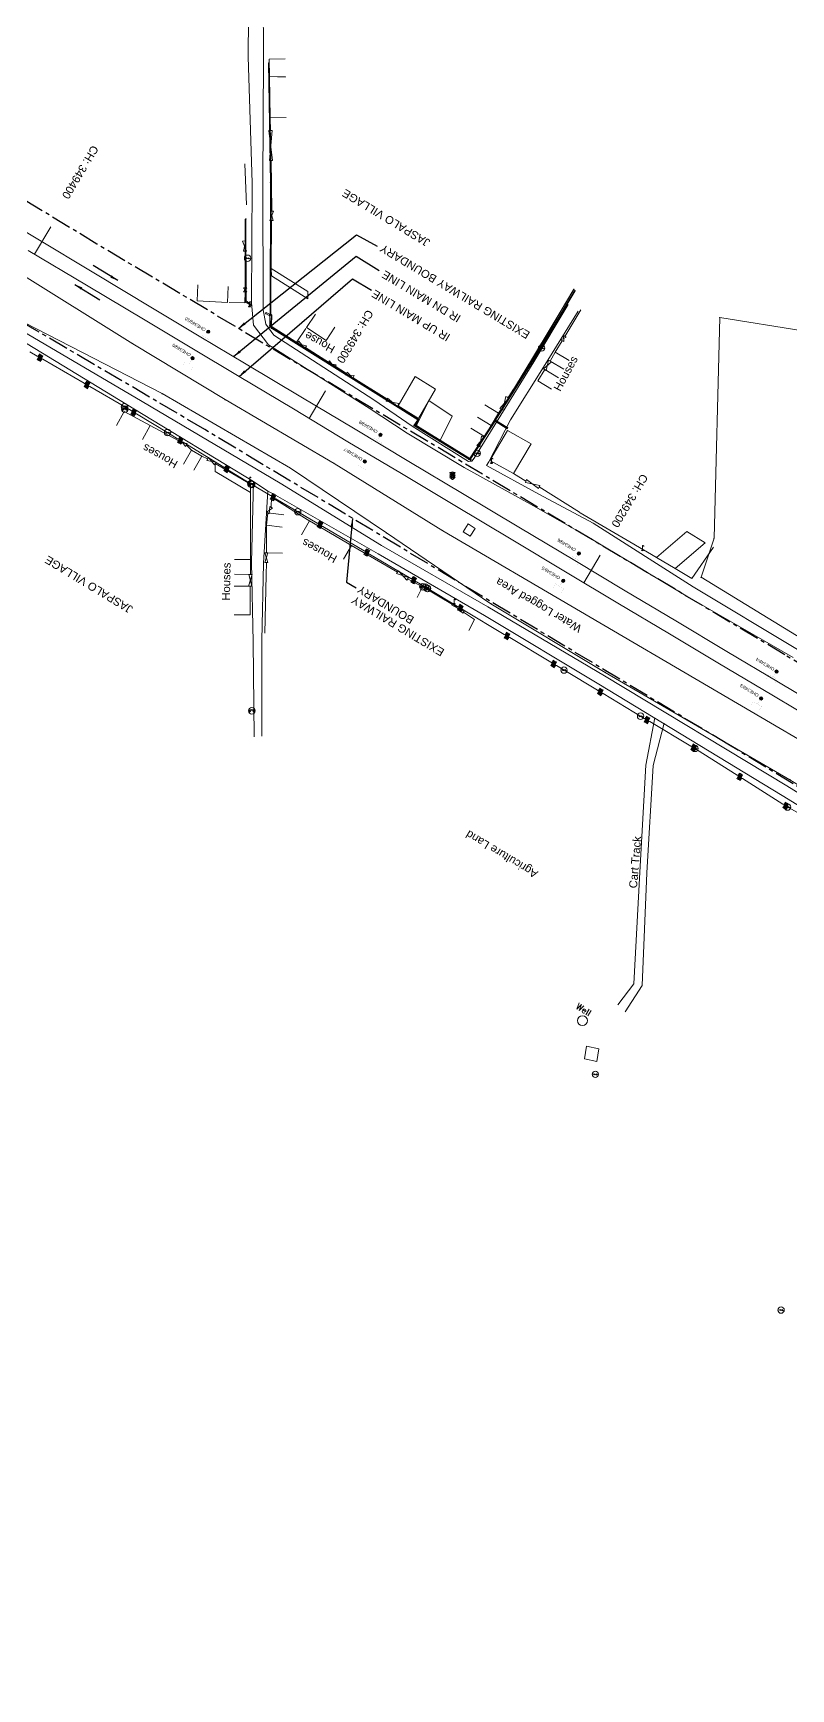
# Model space of a CAD drawing. Header units: metres. Extents: x 593168 to 611286, y 3401475 to 3412398.
# Drawn here: x 603197 to 603434, y 3405900 to 3406417 of the extents above; entities that cross this region are included whole.
import ezdxf
from ezdxf.enums import TextEntityAlignment as Align

# ---------------------------------------------------------------- set-up
doc = ezdxf.new("R2010")
doc.units = ezdxf.units.M
doc.header["$MEASUREMENT"] = 0
doc.linetypes.add('CENTER', pattern=[2, 1.25, -0.25, 0.25, -0.25])
for name, color, linetype, lineweight in [('Cart Track', 34, 'Continuous', 0), ('Commercial Building Pucca', 251, 'Continuous', 0), ('Compound Wall', 251, 'Continuous', 0), ('Drain Bottom', 5, 'Continuous', 0), ('Drain Top', 5, 'Continuous', 0), ('Electric Pole', 251, 'Continuous', 0), ('Existing IR Chainage', 7, 'Continuous', 0), ('Existing IR Track', 7, 'Continuous', 0), ('Gate', 251, 'Continuous', 0), ('Lamp_Post', 251, 'Continuous', 0), ('OHE MAST', 8, 'Continuous', 0), ('OHE MAST TEXT', 8, 'Continuous', 0), ('Pow_Line', 134, 'Continuous', 0), ('Residential Building Pucca', 251, 'Continuous', 0), ('Residential Building Semipucca', 251, 'Continuous', 0), ('Side Details', 251, 'Continuous', 0), ('Sign Board', 251, 'Continuous', 0), ('Subroad Edge', 34, 'Continuous', 0), ('Telephone_Pole', 251, 'Continuous', 0), ('Text1', 251, 'Continuous', 0), ('Trolley Stand', 251, 'Continuous', 0), ('Village Name', 7, 'Continuous', 0), ('Water Logged Area', 5, 'Continuous', 0), ('Well', 5, 'Continuous', 0)]:
    doc.layers.add(name, color=color, linetype=linetype, lineweight=lineweight)
doc.layers.add('Existing Railway Boundary', color=7, linetype='CENTER')
doc.styles.get("Standard").update_dxf_attribs({"font": 'arial.ttf'})
doc.styles.add('Style-Arial', font='arial.ttf')
doc.styles.add('Text', font='simplex.shx', dxfattribs={"height": 2})
doc.styles.add('Vill txt', font='arial.ttf', dxfattribs={"height": 3})
doc.dimstyles.new('ISO-25', dxfattribs={"dimtxt": 2.5, "dimasz": 2.5, "dimexe": 1.25, "dimexo": 0.625, "dimtad": 1, "dimtxsty": 'Standard', "dimcen": 2.5, "dimadec": 0, "dimazin": 0, "dimtfac": 1, "dimtmove": 0, "dimatfit": 3, "dimfxl": 1, "dimarcsym": 0})

# ---------------------------------------------------------------- blocks, each defined once
blk = doc.blocks.new('GT')
at = {"layer": 'Gate'}
for p, q in [((-0.5, -0.5), (-0.5, 0.5)), ((-0.5, 0.5), (0.5, -0.5)), ((0.5, 0.5), (0.5, -0.5))]:
    blk.add_line(p, q, dxfattribs=at)
blk.add_lwpolyline([(0.5, 0.5), (-0.5, -0.5)], dxfattribs=at)
blk = doc.blocks.new('EP')
blk.add_hatch(color=8).paths.add_polyline_path([(-0.21, -0.05), (-0.21, 0.16), (-0.93, -0.01), (-0.31, 0.07), (-0.31, -0.19), (0.31, 0), (0.31, -0.24), (0.94, -0.01), (0.41, -0.1), (0.43, 0.15)])
at = {"color": 8}
for p, q in [((-0.93, -0.01), (-0.21, 0.16)), ((-0.31, 0.07), (-0.93, -0.01)), ((-0.31, -0.19), (-0.31, 0.07)), ((0.31, 0), (-0.31, -0.19)), ((-0.21, 0.16), (-0.21, -0.05)), ((-0.21, -0.05), (0.43, 0.15)), ((0.31, -0.24), (0.31, 0)), ((0.43, 0.15), (0.41, -0.1)), ((0.94, -0.01), (0.31, -0.24)), ((0.41, -0.1), (0.94, -0.01))]:
    blk.add_line(p, q, dxfattribs=at)
blk.add_circle((0, 0), 1, dxfattribs=at)
blk = doc.blocks.new('LP')
for points in [[(0, 0), (0, 1.5)], [(0.25, 1.35), (0.44, 1.35)]]:
    blk.add_lwpolyline(points)
for centre, radius, start, end in [((0.07, 0.99), 0.519, 57.6425, 97.3165), ((0.34, 1.33), 0.094, 11.7012, 168.0476)]:
    blk.add_arc(centre, radius, start, end)
at = {"extrusion": (0, 0, -1)}
blk.add_ellipse((0, 0.01), major_axis=(0.308, 0), ratio=0.400495, dxfattribs=at)
blk.add_ellipse((0.35, 1.36), major_axis=(0.0017, 0.0438), ratio=0.461056, start_param=1.74022, end_param=4.575836)
blk = doc.blocks.new('SIG')
for color, points in [(1, [(-0.22, 0.42, 0.180295), (-0.01, 0.33, -0.00255), (0.01, 0.33, -0.00255), (0.02, 0.33, 0.180295), (0.23, 0.42, -0.002654), (0.25, 0.44, 0.184495), (0.33, 0.65, 1.000001), (-0.32, 0.65, 0.184495), (-0.24, 0.44, -0.002654)]), (2, [(0.23, -0.23, -0.002654), (0.25, -0.21, 0.184495), (0.33, 0.01, 1.000001), (-0.32, 0.01, 0.184495), (-0.24, -0.21, -0.002654), (-0.22, -0.23, 0.180295), (-0.01, -0.32, -0.00255), (0.01, -0.32, -0.00255), (0.02, -0.32, 0.180295)]), (3, [(0.23, -0.88, -0.002654), (0.25, -0.86, 0.184495), (0.33, -0.64, 1.000001), (-0.32, -0.64, 0.184495), (-0.24, -0.86, -0.002654), (-0.22, -0.88, 0.395599)])]:
    blk.add_hatch(color=color).paths.add_polyline_path(points)
for p, q in [((-0.31, 0.98), (-0.32, -0.9)), ((0.33, -0.9), (0.32, 0.98))]:
    blk.add_line(p, q)
for points in [[(-0.31, 0.98), (-0.81, 0.98, 0.198758), (-0.42, 0.41, 0.003814), (-0.31, 0.39, 0.003814)], [(-0.31, 0.33), (-0.81, 0.33, 0.198758), (-0.42, -0.23, 0.003727), (-0.32, -0.26, 0.003727)], [(0.32, 0.98), (0.82, 0.98, -0.198758), (0.44, 0.41, -0.003814), (0.32, 0.39, -0.003814)], [(0.32, 0.33), (0.82, 0.33, -0.198758), (0.44, -0.23, -0.003727), (0.33, -0.26, -0.003727)], [(-0.32, -0.32), (-0.81, -0.32, 0.198758), (-0.42, -0.88, 0.003639), (-0.32, -0.9)], [(0.33, -0.32), (0.82, -0.32, -0.198758), (0.44, -0.88, -0.003639), (0.33, -0.9)]]:
    blk.add_lwpolyline(points, format="xyb")
for centre, radius, start, end in [((0.01, 0.91), 0.324, 12.4049, 167.5951), ((0.01, 0.81), 0.357, 27.7578, 152.2422), ((0.01, -0.9), 0.324, 181.4572, 358.5428)]:
    blk.add_arc(centre, radius, start, end)
blk = doc.blocks.new('TP')
at = {"layer": 'Telephone_Pole'}
blk.add_hatch(color=8, dxfattribs=at).paths.add_polyline_path([(0.49, 0.08, -0.516403), (0.5, 0.04, 0.157799), (0.42, -0.19, 0.257253), (0.43, -0.21), (0.7, -0.4, 0.297943), (0.73, -0.4, 0.213635), (0.94, -0.09, 0.292624), (0.86, 0.1, 0.314672), (-0.86, 0.1, 0.297888), (-0.94, -0.1, 0.205841), (-0.73, -0.4, 0.297943), (-0.7, -0.4), (-0.43, -0.21, 0.257253), (-0.42, -0.19, 0.155164), (-0.5, 0.04, -0.510878), (-0.49, 0.08, -0.167449)])
at = {"layer": 'Telephone_Pole', "color": 8}
for p, q in [((-0.7, -0.4), (-0.43, -0.21)), ((-0.44, -0.22), (-0.44, -0.22)), ((0.7, -0.4), (0.43, -0.21)), ((0.44, -0.22), (0.44, -0.22))]:
    blk.add_line(p, q, dxfattribs=at)
blk.add_circle((0, 0), 1.03, dxfattribs=at)
for centre, radius, start, end in [((0.01, -1.13), 1.5, 55.3659, 125.2353), ((-0.48, 0.05), 0.0243, 109.2181, 217.464), ((-0.82, -0.21), 0.402, 2.1844, 37.464), ((0.01, -1.34), 1.5, 71.1943, 109.2181), ((0.82, -0.21), 0.402, 141.9464, 177.8156), ((0.48, 0.06), 0.0243, 321.9464, 71.1943), ((0.75, -0.06), 0.194, 350.1231, 55.3659), ((-0.44, -0.19), 0.0258, 304.4776, 2.1844), ((0.44, -0.19), 0.0258, 177.8156, 235.5224), ((0.72, -0.38), 0.0258, 235.5224, 301.8866), ((0.49, -0.01), 0.462, 301.8866, 350.1231)]:
    blk.add_arc(centre, radius, start, end, dxfattribs=at)
blk = doc.blocks.new('OHE MAST')
h = blk.add_hatch(color=256)
h.dxf.hatch_style = 1
edge = h.paths.add_edge_path()
edge.add_arc((0, 0), 0.514, 0, 360)
at = {"const_width": 0.01}
for points in [[(1.5, 3.5), (1.5, 2), (-1.5, 2), (-1.5, 3.5)], [(0, 2), (0, 0)]]:
    blk.add_lwpolyline(points, dxfattribs=at)
blk.add_circle((0, 0), 0.514)

msp = doc.modelspace()

# ---------------------------------------------------------------- linework, layer by layer
at = {"layer": 'Cart Track'}
for points in [[(603391.5372, 3406202.9695, 259.747), (603388.7237, 3406188.11, 259.9489), (603386.91, 3406154.6992, 259.9479), (603384.9763, 3406119.791, 260.1129), (603380.0384, 3406113.2842, 260.0789)], [(603382.2972, 3406111.0556, 260.1239), (603387.6548, 3406119.3437, 260.0659), (603389.0871, 3406154.507, 259.9289), (603391.054, 3406188.0417, 259.9059), (603394.5295, 3406201.2762, 259.744)]]:
    msp.add_polyline3d(points, dxfattribs=at)
at = {"layer": 'Commercial Building Pucca'}
msp.add_polyline3d([(603370.2358, 3406100.3331, 260.2199), (603374.0387, 3406099.4764, 260.2248), (603373.4187, 3406095.5434, 259.78), (603369.6157, 3406096.4001, 259.78)], close=True, dxfattribs=at)
at = {"layer": 'Compound Wall'}
for points in [[(603271.5055, 3406386.3856, 259.1971), (603271.4326, 3406390.4132, 258.7763)], [(603263.5321, 3406376.01, 261.2166), (603263.9808, 3406363.189, 260.2388)], [(603271.9541, 3406361.2501, 260.0569), (603271.7971, 3406369.4188, 259.3801), (603271.8301, 3406369.4457, 259.3571), (603271.6652, 3406377.0215, 259.1593)], [(603271.7624, 3406343.3075, 261.5405), (603271.8321, 3406358.275, 261.6699)], [(603263.595, 3406337.3117, 261.0806), (603263.6239, 3406337.6038, 261.0706), (603263.6102, 3406345.8086, 260.0179)], [(603258.6072, 3406332.6882, 261.2446), (603263.5231, 3406332.5548, 261.2136), (603263.589, 3406336.0486, 261.1296)], [(603363.4516, 3406322.0626, 259.614), (603368.4374, 3406330.4163, 259.608)], [(603280.0596, 3406320.1514, 261.6304), (603279.7554, 3406320.3518, 261.5385), (603282.5454, 3406324.5901, 261.9084)], [(603360.4867, 3406317.1241, 259.642), (603362.6657, 3406320.719, 259.652)], [(603295.2845, 3406310.4714, 261.0876), (603291.7344, 3406312.7889, 261.2436), (603289.6526, 3406314.0161, 260.9676), (603282.3994, 3406318.5973, 261.6824), (603282.4877, 3406318.7514, 261.5595)], [(603307.8246, 3406302.3473, 261.5435), (603307.8969, 3406302.5909, 261.0156), (603297.3355, 3406309.1893, 261.3245), (603297.4017, 3406309.4591, 261.7304)], [(603345.5169, 3406303.0366, 260.9316), (603345.9478, 3406303.293, 261.3545), (603347.418, 3406305.6376, 261.2755)], [(603342.7765, 3406298.1115, 261.8954), (603343.6014, 3406299.3347, 261.4905), (603343.6357, 3406299.3927, 261.4885)], [(603233.8894, 3406294.2964, 261.1926), (603239.7432, 3406291.1263, 260.8787), (603243.0515, 3406289.3462, 260.9166), (603243.0962, 3406289.3216, 260.9172)], [(603337.86, 3406290.6747, 261.5385), (603338.3552, 3406290.8258, 261.8604)], [(603245.2706, 3406288.1243, 260.9426), (603246.8476, 3406286.5095, 260.8987)], [(603250.0614, 3406284.6712, 260.9057), (603251.8593, 3406283.8008, 260.7487), (603251.8882, 3406283.7835, 260.7472)], [(603336.421, 3406287.7798, 261.5225), (603333.7534, 3406283.9365, 261.6744), (603324.5467, 3406289.5465, 261.4945)], [(603351.3307, 3406276.8912, 260.7637), (603347.3804, 3406279.2073, 261.8414)], [(603355.4616, 3406275.0621, 260.7297), (603368.0352, 3406267.1289, 261.2056), (603368.0804, 3406267.1033, 261.2036), (603368.2451, 3406266.9777, 261.3975), (603390.5593, 3406253.9254, 261.1576), (603392.106, 3406253.0215, 260.6877)], [(603271.8354, 3406271.8235, 259.742), (603271.7399, 3406268.6968, 259.2571)], [(603271.8354, 3406271.8235, 259.742), (603283.7724, 3406264.35, 259.8999)], [(603296.8138, 3406256.789, 261.3585), (603311.1745, 3406248.4028, 259.9229)], [(603397.9408, 3406249.588, 260.8687), (603403.1801, 3406246.4208, 261.2755), (603409.8711, 3406256.2848, 260.5877)], [(603269.7473, 3406229.4124, 260.1669), (603270.159, 3406247.4685, 260.0239), (603270.2232, 3406251.4115, 260.2788)], [(603314.3472, 3406246.3692, 259.9389), (603319.0374, 3406243.8369, 260.6687), (603319.0844, 3406243.8673, 260.6557), (603328.35, 3406238.3423, 259.3611)], [(603319.0374, 3406243.8369, 260.6687), (603317.3087, 3406240.5499, 260.2799)], [(603333.5061, 3406230.2553, 258.0155), (603335.2835, 3406233.5916, 259.391), (603331.8169, 3406235.9025, 259.3748)]]:
    msp.add_polyline3d(points, dxfattribs=at)
at = {"layer": 'Drain Bottom'}
for points in [[(603263.7285, 3406332.9479, 259.815), (603263.6983, 3406333.235, 259.87), (603263.7063, 3406358.6811, 259.9259)], [(603263.7842, 3406358.7254, 259.9569), (603263.8336, 3406333.2134, 259.873), (603263.8493, 3406333.0308, 259.832)], [(603366.3229, 3406336.7961, 259.4431), (603353.1703, 3406314.7955, 259.656), (603341.6222, 3406295.8791, 259.5031), (603333.7274, 3406283.8764, 259.539), (603316.753, 3406294.3201, 259.569), (603317.7046, 3406296.0052, 259.564)], [(603345.5469, 3406293.4568, 259.4911), (603341.7935, 3406295.8892, 259.4801), (603353.3826, 3406314.5962, 259.694), (603366.5859, 3406336.4121, 259.588)], [(603317.5534, 3406295.9723, 259.583), (603294.9201, 3406310.2858, 259.603), (603271.81, 3406324.752, 259.623), (603271.4452, 3406325.5308, 259.561), (603271.323, 3406328.4922, 259.646), (603271.2702, 3406328.616, 259.843)], [(603271.2758, 3406328.8389, 259.84), (603271.5701, 3406328.8168, 259.611), (603271.7878, 3406328.6872, 259.824), (603271.6359, 3406325.6057, 259.652), (603271.8526, 3406324.9781, 259.609), (603294.9793, 3406310.4378, 259.579), (603317.7046, 3406296.0052, 259.564)], [(603317.5534, 3406295.9723, 259.583), (603316.4141, 3406294.2686, 259.606), (603333.6594, 3406283.7887, 259.5351), (603334.1429, 3406283.6522, 259.5131)], [(603334.0777, 3406283.9405, 259.4941), (603341.7124, 3406295.68, 259.4941), (603345.4914, 3406293.3547, 259.4581)]]:
    msp.add_polyline3d(points, dxfattribs=at)
for p in [(603271.518, 3406370.018, 259.687), (603271.584, 3406370.023, 259.678), (603263.706, 3406358.681, 259.926), (603263.784, 3406358.725, 259.957), (603366.323, 3406336.796, 259.443), (603366.586, 3406336.412, 259.588), (603263.698, 3406333.235, 259.87), (603263.728, 3406332.948, 259.815), (603263.834, 3406333.213, 259.873), (603263.849, 3406333.031, 259.832), (603271.27, 3406328.616, 259.843), (603271.276, 3406328.839, 259.84), (603271.323, 3406328.492, 259.646), (603271.388, 3406328.95, 259.631), (603271.57, 3406328.817, 259.611), (603271.613, 3406328.906, 259.612), (603271.788, 3406328.687, 259.824), (603271.445, 3406325.531, 259.561), (603271.636, 3406325.606, 259.652), (603271.81, 3406324.752, 259.623), (603271.853, 3406324.978, 259.609), (603294.979, 3406310.438, 259.579), (603353.17, 3406314.795, 259.656), (603353.383, 3406314.596, 259.694), (603294.92, 3406310.286, 259.603), (603317.553, 3406295.972, 259.583), (603317.705, 3406296.005, 259.564), (603341.575, 3406295.874, 259.737), (603341.794, 3406295.889, 259.48), (603316.414, 3406294.269, 259.606), (603316.753, 3406294.32, 259.569), (603345.491, 3406293.355, 259.458), (603345.547, 3406293.457, 259.491), (603333.659, 3406283.789, 259.535), (603333.727, 3406283.876, 259.539), (603334.089, 3406283.924, 259.484), (603334.143, 3406283.652, 259.513)]:
    msp.add_point(p, dxfattribs=at)
at = {"layer": 'Drain Top'}
for points in [[(603271.3653, 3406328.9699, 259.9519), (603271.4711, 3406370.068, 260.0239), (603270.909, 3406407.4999, 260.0389)], [(603271.0735, 3406407.5713, 259.873), (603271.6927, 3406370.2015, 259.9799), (603271.6415, 3406328.9444, 260.0659)], [(603265.3978, 3406331.8268, 260.1349), (603263.631, 3406332.8742, 259.9599), (603263.6858, 3406333.2215, 260.0519), (603263.6234, 3406358.7119, 260.0249)], [(603263.8402, 3406358.7635, 260.0079), (603263.906, 3406333.1659, 260.0789), (603265.4971, 3406332.0995, 260.1419)], [(603317.7938, 3406296.0992, 259.875), (603316.8696, 3406294.3371, 259.863), (603333.7317, 3406283.9152, 259.8), (603341.575, 3406295.8737, 259.737), (603353.0821, 3406314.7595, 259.837), (603366.2347, 3406336.7601, 259.624)], [(603366.6406, 3406336.3732, 259.65), (603353.488, 3406314.3725, 259.863), (603341.8267, 3406295.8931, 259.761), (603345.6056, 3406293.5368, 259.747)], [(603317.4979, 3406295.9852, 259.9879), (603294.9028, 3406310.2184, 260.0949), (603271.7688, 3406324.6339, 260.0179), (603271.2985, 3406325.4801, 259.9559), (603271.2898, 3406328.4853, 259.9559), (603269.9578, 3406329.2028, 260.1249)], [(603270.1139, 3406329.5286, 260.1289), (603271.3653, 3406328.9699, 259.9519)], [(603271.6415, 3406328.9444, 260.0659), (603271.9105, 3406328.7362, 260.0709), (603271.7799, 3406325.6048, 259.8989), (603272.0132, 3406325.0827, 259.802), (603295.0134, 3406310.4977, 260.0879), (603317.7938, 3406296.0992, 259.875)], [(603334.0801, 3406283.3062, 259.9749), (603333.4677, 3406283.7132, 259.856), (603316.29, 3406294.2078, 260.0089), (603317.4979, 3406295.9852, 259.9879)], [(603345.4433, 3406293.2373, 259.739), (603341.6748, 3406295.6032, 259.755), (603334.0891, 3406283.9241, 259.4841)]]:
    msp.add_polyline3d(points, dxfattribs=at)
for p in [(603270.909, 3406407.5, 260.039), (603271.073, 3406407.571, 259.873), (603271.471, 3406370.068, 260.024), (603271.693, 3406370.202, 259.98), (603263.623, 3406358.712, 260.025), (603263.84, 3406358.764, 260.008), (603366.235, 3406336.76, 259.624), (603366.641, 3406336.373, 259.65), (603263.631, 3406332.874, 259.96), (603263.686, 3406333.221, 260.052), (603263.824, 3406333.063, 260.064), (603263.906, 3406333.166, 260.079), (603265.398, 3406331.827, 260.135), (603265.497, 3406332.099, 260.142), (603269.958, 3406329.203, 260.125), (603270.114, 3406329.529, 260.129), (603271.274, 3406328.928, 259.97), (603271.29, 3406328.485, 259.956), (603271.365, 3406328.97, 259.952), (603271.642, 3406328.944, 260.066), (603271.91, 3406328.736, 260.071), (603271.298, 3406325.48, 259.956), (603271.769, 3406324.634, 260.018), (603271.78, 3406325.605, 259.899), (603272.013, 3406325.083, 259.802), (603295.013, 3406310.498, 260.088), (603353.082, 3406314.759, 259.837), (603353.488, 3406314.373, 259.863), (603294.903, 3406310.218, 260.095), (603317.498, 3406295.985, 259.988), (603317.794, 3406296.099, 259.875), (603341.622, 3406295.879, 259.503), (603341.675, 3406295.603, 259.755), (603341.712, 3406295.68, 259.494), (603341.827, 3406295.893, 259.761), (603316.29, 3406294.208, 260.009), (603316.87, 3406294.337, 259.863), (603345.443, 3406293.237, 259.739), (603345.606, 3406293.537, 259.747), (603333.468, 3406283.713, 259.856), (603333.732, 3406283.915, 259.8), (603334.078, 3406283.94, 259.494), (603334.08, 3406283.306, 259.975)]:
    msp.add_point(p, dxfattribs=at)
at = {"layer": 'Existing IR Chainage', "color": 7, "linetype": 'Continuous', "lineweight": 13, "flags": 128}
for points in [[(603202.8756, 3406356.372), (603197.7468, 3406347.7874)], [(603288.7116, 3406305.0366), (603283.5694, 3406296.4601)], [(603374.5324, 3406253.7325), (603369.4016, 3406245.1491)]]:
    msp.add_lwpolyline(points, dxfattribs=at)
at = {"layer": 'Existing IR Track', "color": 0, "lineweight": 15, "flags": 128}
for points in [[(603446.4361, 3406204.3263), (603430.1695, 3406214.0405), (603414.1122, 3406223.6222), (603398.0938, 3406233.1808), (603382.3552, 3406242.6114), (603366.5821, 3406252.0626), (603349.0454, 3406262.5331), (603331.4842, 3406273.0183), (603314.6953, 3406283.0513), (603297.9521, 3406293.057), (603280.9384, 3406303.2418), (603263.8841, 3406313.451), (603249.2206, 3406322.21), (603234.6727, 3406330.9001), (603216.3361, 3406341.9069), (603198.299, 3406352.7341), (603174.1835, 3406367.1347)], [(603444.1541, 3406200.5137), (603428.1024, 3406210.0992), (603411.8296, 3406219.8054), (603396.1161, 3406229.1779), (603380.0602, 3406238.7779), (603364.1908, 3406248.2638), (603346.7484, 3406258.6946), (603329.1067, 3406269.2418), (603312.4004, 3406279.2161), (603295.7018, 3406289.1859), (603278.6474, 3406299.4111), (603261.6675, 3406309.5917), (603246.9386, 3406318.3948), (603232.3252, 3406327.129), (603214.0314, 3406338.0584), (603195.8426, 3406348.925)]]:
    msp.add_lwpolyline(points, dxfattribs=at)
at = {"layer": 'Existing Railway Boundary', "ltscale": 5}
for points in [[(604659.1105, 3405488.9196), (604078.9713, 3405836.4599), (604053.7197, 3405852.8891), (604008.7617, 3405879.07), (603965.992, 3405903.6866), (603879.3631, 3405955.5229), (603819.4348, 3405990.9528), (603774.7746, 3406017.0313), (603733.1508, 3406042.3903), (603560.5086, 3406145.88), (603432.2214, 3406222.5824), (603260.3606, 3406325.2533), (603217.2858, 3406350.9488), (603149.6048, 3406392.0932), (603105.6815, 3406417.8676), (603069.1801, 3406440.6415), (603025.1915, 3406466.172), (602981.7573, 3406492.1818), (602834.6145, 3406580.8964), (602723.556, 3406647.6315), (602240.837, 3406937.0674), (602116.2948, 3407010.7668)], [(603983.1753, 3405858.527), (603977.7988, 3405861.7016), (603938.8476, 3405884.9873), (603880.4901, 3405918.7536), (603752.3137, 3405989.871), (603537.3093, 3406119.9172), (603414.9047, 3406194.3837), (603250.9761, 3406292.9975), (603175.4189, 3406337.3779), (603132.0767, 3406363.2965), (603132.157, 3406363.3948), (603089.0433, 3406389.4447), (603052.1127, 3406410.8938), (602894.1115, 3406506.59), (602850.8291, 3406531.8584), (602816.0861, 3406552.3058), (602784.6276, 3406570.8909), (602745.4037, 3406595.1399), (602705.0497, 3406619.0732), (602661.4042, 3406645.5443), (602647.7197, 3406653.539)]]:
    msp.add_lwpolyline(points, dxfattribs=at)
at = {"layer": 'Gate'}
msp.add_polyline3d([(603331.6443, 3406235.6572, 259.3748), (603331.9895, 3406236.1478, 259.3748), (603328.1774, 3406238.0971, 259.3611), (603328.5226, 3406238.5876, 259.3611)], close=True, dxfattribs=at)
at = {"layer": 'Pow_Line', "elevation": 262.1663}
msp.add_lwpolyline([(603445.5072, 3406168.1222), (603433.3144, 3406174.8908), (603433.0935, 3406175.0277), (603432.4728, 3406174.2348), (603433.3753, 3406176.0325), (603432.167, 3406174.4244), (603433.0694, 3406176.2221), (603431.8612, 3406174.6139), (603432.7636, 3406176.4116), (603431.5553, 3406174.8034), (603432.4577, 3406176.6011), (603431.8371, 3406175.8083), (603431.6153, 3406175.9437), (603418.9433, 3406183.9611), (603418.7236, 3406184.1), (603418.0956, 3406183.313), (603419.0146, 3406185.1023), (603417.7914, 3406183.5054), (603418.7105, 3406185.2947), (603417.4873, 3406183.6979), (603418.4064, 3406185.4871), (603417.1831, 3406183.8903), (603418.1022, 3406185.6795), (603417.4742, 3406184.8925), (603417.2536, 3406185.03), (603404.5816, 3406193.0474), (603404.3592, 3406193.1818), (603403.7473, 3406192.3822), (603404.6298, 3406194.1898), (603403.4393, 3406192.5684), (603404.3219, 3406194.3759), (603403.1314, 3406192.7546), (603404.0139, 3406194.5621), (603402.8234, 3406192.9408), (603403.706, 3406194.7483), (603403.094, 3406193.9487), (603402.8707, 3406194.0817), (603389.9761, 3406201.7364), (603389.7526, 3406201.8691), (603389.1471, 3406201.0645), (603390.0151, 3406202.8791), (603388.8377, 3406201.2483), (603389.7056, 3406203.0629), (603388.5282, 3406201.432), (603389.3961, 3406203.2466), (603388.2187, 3406201.6157), (603389.0866, 3406203.4303), (603388.4812, 3406202.6258), (603388.2568, 3406202.757), (603387.3893, 3406203.2719), (603375.4056, 3406210.4814), (603375.1829, 3406210.6154), (603374.5726, 3406209.8145), (603375.4514, 3406211.6239), (603374.2642, 3406210.0001), (603375.1431, 3406211.8094), (603373.9559, 3406210.1857), (603374.8347, 3406211.995), (603373.6475, 3406210.3712), (603374.5263, 3406212.1806), (603373.916, 3406211.3797), (603373.6927, 3406211.5122), (603363.4683, 3406217.665), (603360.8425, 3406219.2383), (603360.6195, 3406219.3719), (603360.0109, 3406218.5697), (603360.8858, 3406220.3809), (603359.7021, 3406218.7546), (603360.5771, 3406220.5658), (603359.3934, 3406218.9395), (603360.2683, 3406220.7507), (603359.0846, 3406219.1244), (603359.9595, 3406220.9356), (603359.351, 3406220.1335), (603359.1272, 3406220.2655), (603346.2628, 3406227.9694), (603346.0398, 3406228.103), (603345.4313, 3406227.3008), (603346.3062, 3406229.1121), (603345.1225, 3406227.4857), (603345.9974, 3406229.297), (603344.8138, 3406227.6706), (603345.6887, 3406229.4819), (603344.505, 3406227.8555), (603345.3799, 3406229.6668), (603344.7714, 3406228.8646), (603344.5476, 3406228.9966), (603331.6832, 3406236.7006), (603331.4602, 3406236.8341), (603330.8517, 3406236.032), (603331.7266, 3406237.8432), (603330.5429, 3406236.2169), (603331.4178, 3406238.0281), (603330.2341, 3406236.4018), (603331.1091, 3406238.213), (603329.9254, 3406236.5867), (603330.8003, 3406238.3979), (603330.1917, 3406237.5957), (603329.968, 3406237.7278), (603320.1487, 3406243.6081), (603317.0937, 3406245.4152), (603316.8699, 3406245.5474), (603316.2661, 3406244.7416), (603317.1302, 3406246.558), (603315.9563, 3406244.9247), (603316.8203, 3406246.7411), (603315.6464, 3406245.1077), (603316.5105, 3406246.9241), (603315.3365, 3406245.2908), (603316.2006, 3406247.1072), (603315.5969, 3406246.3014), (603315.3723, 3406246.4321), (603302.4618, 3406254.0594), (603302.238, 3406254.1916), (603301.6343, 3406253.3858), (603302.4984, 3406255.2022), (603301.3244, 3406253.5689), (603302.1885, 3406255.3853), (603301.0146, 3406253.7519), (603301.8786, 3406255.5683), (603300.7047, 3406253.935), (603301.5688, 3406255.7514), (603300.965, 3406254.9456), (603300.7404, 3406255.0763), (603287.83, 3406262.7035), (603287.6062, 3406262.8358), (603287.0024, 3406262.03), (603287.8665, 3406263.8464), (603286.6926, 3406262.213), (603287.5567, 3406264.0295), (603286.3827, 3406262.3961), (603287.2468, 3406264.2125), (603286.0729, 3406262.5792), (603286.9369, 3406264.3956), (603286.3332, 3406263.5898), (603286.1086, 3406263.7205), (603280.3018, 3406267.151), (603273.2028, 3406271.354), (603272.9791, 3406271.4864), (603272.3746, 3406270.6812), (603273.2404, 3406272.4968), (603272.0649, 3406270.8646), (603272.9307, 3406272.6802), (603271.7552, 3406271.0479), (603272.6211, 3406272.8635), (603271.4455, 3406271.2313), (603272.3114, 3406273.0469), (603271.7068, 3406272.2417), (603271.4825, 3406272.3725), (603265.634, 3406275.8354), (603258.6547, 3406280.1346), (603258.4335, 3406280.2711), (603257.8143, 3406279.4771), (603258.7132, 3406281.2765), (603257.5081, 3406279.666), (603258.4069, 3406281.4655), (603257.2018, 3406279.855), (603258.1006, 3406281.6545), (603256.8955, 3406280.044), (603257.7943, 3406281.8435), (603257.1752, 3406281.0494), (603256.9532, 3406281.1844), (603244.1921, 3406289.0578), (603243.9709, 3406289.1942), (603243.3518, 3406288.4002), (603244.2506, 3406290.1997), (603243.0455, 3406288.5892), (603243.9443, 3406290.3887), (603242.7392, 3406288.7781), (603243.638, 3406290.5776), (603242.4329, 3406288.9671), (603243.3318, 3406290.7666), (603242.7126, 3406289.9726), (603242.4907, 3406290.1075), (603239.6158, 3406291.8813), (603229.6645, 3406297.8653), (603229.4417, 3406297.9992), (603228.8319, 3406297.198), (603229.7095, 3406299.0079), (603228.5234, 3406297.3833), (603229.401, 3406299.1932), (603228.2149, 3406297.5687), (603229.0926, 3406299.3786), (603227.9065, 3406297.7541), (603228.7841, 3406299.564), (603228.1743, 3406298.7627), (603227.9515, 3406298.8947), (603226.1772, 3406299.9608), (603215.0255, 3406306.4277), (603214.8006, 3406306.558), (603214.2037, 3406305.7472), (603215.0523, 3406307.5709), (603213.8923, 3406305.9276), (603214.7409, 3406307.7513), (603213.5809, 3406306.108), (603214.4295, 3406307.9317), (603213.2694, 3406306.2884), (603214.1181, 3406308.1121), (603213.5212, 3406307.3012), (603213.3, 3406307.4274), (603200.359, 3406314.9248), (603200.1341, 3406315.0551), (603199.5372, 3406314.2442), (603200.3858, 3406316.0679), (603199.2258, 3406314.4246), (603200.0744, 3406316.2484), (603198.9144, 3406314.6051), (603199.763, 3406316.4288), (603198.603, 3406314.7855), (603199.4516, 3406316.6092), (603198.8547, 3406315.7983), (603198.6335, 3406315.9245), (603196.3036, 3406317.2744)], dxfattribs=at)
at = {"layer": 'Residential Building Pucca'}
for points in [[(603276.233, 3406403.0456, 260.0199), (603271.2211, 3406403.2558, 260.0199), (603271.1292, 3406408.7098, 260.0009), (603276.1269, 3406408.8019, 260.0009)], [(603258.2522, 3406337.7194, 261.8614), (603258.0243, 3406332.726, 261.8614), (603248.6182, 3406333.1553, 261.8844), (603248.8461, 3406338.1486, 261.8844)], [(603291.6426, 3406325.0181, 263.5799), (603288.8878, 3406320.8471, 263.5799), (603282.8039, 3406324.8654, 262.7311), (603285.5586, 3406329.0363, 262.7311)], [(603363.124, 3406311.8121, 260.0569), (603358.8411, 3406314.3893, 260.0569), (603360.4909, 3406317.131, 259.642), (603364.7738, 3406314.5537, 259.642)], [(603359.3194, 3406305.5922, 259.822), (603355.0649, 3406308.2161, 259.822), (603357.2311, 3406311.7284, 260.1029), (603361.4856, 3406309.1045, 260.1029)], [(603338.5048, 3406300.7072, 261.8954), (603342.7765, 3406298.1115, 261.8954), (603340.4611, 3406294.3012, 261.7484), (603336.1894, 3406296.8969, 261.7484)], [(603223.4183, 3406294.2764, 260.6097), (603225.796, 3406298.6732, 260.6097), (603233.8894, 3406294.2964, 261.1926), (603231.5117, 3406289.8996, 261.1926)], [(603336.1862, 3406296.8916, 261.7484), (603340.4611, 3406294.3012, 261.7484), (603338.3552, 3406290.8258, 261.8604), (603334.0803, 3406293.4163, 261.8604)], [(603244.3632, 3406282.1793, 260.9007), (603246.8522, 3406286.514, 260.9007), (603250.0614, 3406284.6712, 260.9057), (603247.5724, 3406280.3365, 260.9057)], [(603254.243, 3406279.8611, 260.7217), (603265.24, 3406273.3364, 260.7217), (603265.2958, 3406252.3535, 259.9909), (603260.2973, 3406252.3401, 259.9909)], [(603275.1958, 3406262.4905, 261.2615), (603270.2338, 3406263.0935, 261.2615), (603270.7007, 3406266.9357, 259.613), (603275.6627, 3406266.3327, 259.613)], [(603281.1595, 3406260.0981, 259.9069), (603283.6698, 3406264.4205, 259.9069), (603296.8118, 3406256.788, 261.3565), (603294.3015, 3406252.4656, 261.3565)], [(603275.2141, 3406254.4091, 259.8899), (603270.2156, 3406254.4196, 259.8899), (603270.2338, 3406263.0935, 261.2615), (603275.1958, 3406262.4905, 261.2615)], [(603260.1505, 3406244.064, 260.1209), (603265.149, 3406244.0451, 260.1209), (603265.1151, 3406235.0856, 260.2109), (603260.1165, 3406235.1046, 260.2109)]]:
    msp.add_polyline3d(points, dxfattribs=at)
for points in [[(603283.2107, 3406333.8191, 261.7454), (603271.8369, 3406340.9713, 261.7904), (603271.7635, 3406343.3114, 261.5435), (603283.1374, 3406336.1592, 261.5435)], [(603317.701, 3406296.4885, 262.0513), (603311.3897, 3406300.4404, 261.3565), (603316.7395, 3406309.5259, 264.0387), (603323.0782, 3406305.5568, 264.0387)], [(603328.3096, 3406297.2076, 263.018), (603324.5467, 3406289.5465, 261.4945), (603317.1645, 3406294.2721, 261.4285), (603320.9868, 3406302.0543, 261.4285)], [(603347.3804, 3406279.2073, 261.8414), (603340.0476, 3406283.3591, 261.2745), (603345.5862, 3406292.7023, 261.2555), (603352.9355, 3406288.5411, 261.2555)], [(603254.2435, 3406282.4063, 261.1026), (603265.2377, 3406275.8832, 260.8117), (603265.24, 3406273.3364, 260.7217), (603254.243, 3406279.8611, 260.7217)]]:
    msp.add_polyline3d(points, close=True, dxfattribs=at)
at = {"layer": 'Residential Building Semipucca'}
for points in [[(603276.428, 3406390.5059, 258.7763), (603271.4301, 3406390.4273, 258.7763), (603271.2288, 3406403.2308, 260.0139), (603276.2267, 3406403.3094, 260.0139)], [(603260.2975, 3406252.4018, 259.9909), (603265.2958, 3406252.3535, 259.9909), (603265.251, 3406247.7166, 260.0389), (603260.2527, 3406247.765, 260.0389)]]:
    msp.add_polyline3d(points, dxfattribs=at)
msp.add_polyline3d([(603407.3306, 3406257.6137, 262.8071), (603397.9408, 3406249.588, 260.8687), (603392.1079, 3406253.0205, 260.6877), (603401.6127, 3406261.1444, 260.6877)], close=True, dxfattribs=at)
at = {"layer": 'Subroad Edge'}
for points in [[(603264.8681, 3406445.9236, 260.1609), (603264.5539, 3406409.4008, 260.0909), (603265.8127, 3406370.0446, 260.1729), (603265.601, 3406332.5361, 260.0689), (603266.2023, 3406325.5476, 260.0729), (603270.8583, 3406319.4564, 260.0789), (603302.2971, 3406299.6466, 260.1649), (603314.2538, 3406291.8975, 260.1379), (603332.0427, 3406281.1415, 260.0489), (603353.6978, 3406269.1764, 260.0569)], [(603269.1338, 3406446.5546, 260.1699), (603269.3543, 3406409.3714, 260.0749), (603269.1446, 3406370.0712, 260.1029), (603269.2501, 3406330.3642, 260.1129), (603270.0966, 3406325.9632, 259.9889), (603272.558, 3406322.5174, 260.0229), (603303.7864, 3406302.2577, 260.1249), (603315.7717, 3406294.0254, 260.0389), (603333.3927, 3406283.0355, 259.9499), (603334.3728, 3406283.1482, 259.9639), (603335.1213, 3406284.038, 259.9409), (603343.4218, 3406297.4393, 259.724), (603353.8031, 3406314.1368, 259.9259), (603364.5424, 3406332.0654, 259.731)], [(603054.836, 3406403.5931, 259.3761), (603057.6661, 3406402.2503, 259.3511), (603061.6013, 3406400.1068, 259.3901), (603096.6194, 3406379.0409, 259.3851), (603118.8428, 3406364.5883, 259.6), (603146.5408, 3406348.665, 259.613), (603182.0762, 3406327.8396, 259.643), (603228.8123, 3406299.4487, 259.712), (603266.1722, 3406276.7716, 259.633), (603270.6954, 3406273.7738, 259.622), (603272.3598, 3406272.9489, 259.699), (603305.1632, 3406254.143, 259.64), (603338.3658, 3406234.9314, 259.792), (603374.1318, 3406213.4159, 259.778)], [(603055.7915, 3406406.5664, 259.3051), (603096.4437, 3406382.6369, 259.3091), (603121.6494, 3406368.0778, 259.5151), (603147.3935, 3406351.3238, 259.5251), (603182.9396, 3406330.1368, 259.614), (603231.3953, 3406301.7185, 259.625), (603274.5255, 3406276.2392, 259.673), (603306.1859, 3406256.799, 259.612), (603339.3885, 3406237.5874, 259.764)], [(603355.3814, 3406272.8232, 259.9739), (603338.9628, 3406281.7286, 260.0029), (603339.6846, 3406282.9513, 259.9209), (603346.5118, 3406296.0027, 259.766), (603356.7637, 3406312.4265, 260.0299), (603367.6669, 3406329.9974, 259.655)], [(603266.1722, 3406276.7716, 259.633), (603265.6206, 3406251.4031, 260.0669), (603266.0843, 3406226.6512, 260.1049), (603266.436, 3406196.9958, 260.1849)], [(603270.695, 3406273.7898, 259.623), (603269.3252, 3406251.274, 260.0729), (603268.7967, 3406227.1111, 260.1859), (603268.7886, 3406197.1407, 260.0239)], [(603353.6978, 3406269.1764, 260.0569), (603370.0961, 3406259.7636, 260.0199), (603401.9371, 3406240.7194, 260.0949), (603434.8014, 3406221.7654, 260.0849)], [(603355.3814, 3406272.8232, 259.9739), (603372.3214, 3406263.748, 260.0349), (603403.5063, 3406243.7989, 260.0609), (603436.1856, 3406224.317, 260.0359)], [(603339.3885, 3406237.5874, 259.764), (603375.8172, 3406215.9983, 259.688), (603432.78, 3406181.6947, 259.541), (603461.7718, 3406163.7298, 259.647), (603484.7525, 3406149.7176, 259.699), (603503.7852, 3406138.0894, 259.688), (603529.3632, 3406123.3016, 259.765), (603560.8226, 3406104.4195, 260.3928), (603573.204, 3406098.6874, 260.9496), (603576.5959, 3406097.5986, 261.1466)], [(603374.1318, 3406213.4159, 259.778), (603431.3267, 3406178.7033, 259.57), (603460.1854, 3406160.998, 259.691), (603483.0924, 3406147.0563, 259.731), (603502.2189, 3406135.481, 259.729), (603527.7066, 3406120.4762, 259.872), (603559.3393, 3406101.8672, 260.3858), (603571.4076, 3406094.7254, 260.8737), (603575.0103, 3406092.042, 260.9246), (603576.9151, 3406091.6081, 260.9816)]]:
    msp.add_polyline3d(points, dxfattribs=at)
at = {"layer": 'Trolley Stand'}
msp.add_polyline3d([(603333.9199, 3406259.6519, 261.1616), (603331.7297, 3406261.0458, 261.1766), (603333.2809, 3406263.5057, 261.1666), (603335.4711, 3406262.1117, 261.1666)], close=True, dxfattribs=at)
at = {"layer": 'Water Logged Area'}
for points in [[(603183.9106, 3406331.8033, 259.3761), (603237.6389, 3406304.2097, 259.4451), (603277.803, 3406280.8989, 259.4201), (603307.7211, 3406260.6699, 259.4701), (603340.3672, 3406238.5384, 259.574), (603376.0975, 3406217.0931, 259.4911), (603433.7622, 3406183.5738, 259.3701), (603462.2377, 3406166.0426, 259.8809), (603531.9955, 3406126.785, 259.568), (603567.4101, 3406103.675, 260.4088), (603576.4367, 3406106.2886, 261.3335), (603574.437, 3406107.756, 260.8047), (603574.5274, 3406112.4683, 260.9846), (603497.3489, 3406160.5249, 260.1189), (603325.3234, 3406261.3839, 259.701), (603291.3554, 3406282.3841, 259.9049), (603257.3316, 3406302.3619, 259.2821), (603228.4918, 3406319.7965, 260.0559), (603191.2919, 3406342.9432, 260.3398)], [(603406.0535, 3406246.8661, 259.84), (603410.1015, 3406259.0258, 260.4818), (603411.8509, 3406327.949, 259.682), (603437.7939, 3406323.8548, 259.613), (603491.645, 3406322.7266, 265.4043), (603514.7016, 3406256.2378, 261.3405), (603485.0449, 3406227.4109, 260.0149), (603470.7587, 3406207.3104, 260.1029), (603406.0535, 3406246.8661, 259.84)]]:
    msp.add_polyline3d(points, dxfattribs=at)
for p in [(603411.851, 3406327.949, 259.682), (603228.492, 3406319.796, 260.056), (603237.639, 3406304.21, 259.445), (603257.332, 3406302.362, 259.282), (603277.803, 3406280.899, 259.42), (603291.355, 3406282.384, 259.905), (603307.721, 3406260.67, 259.47), (603325.323, 3406261.384, 259.701), (603410.101, 3406259.026, 260.482), (603406.053, 3406246.866, 259.84), (603340.367, 3406238.538, 259.574), (603376.098, 3406217.093, 259.491), (603433.762, 3406183.574, 259.37)]:
    msp.add_point(p, dxfattribs=at)
at = {"layer": 'Well'}
msp.add_circle((603368.9563, 3406108.3079, 261.3015), 1.556, dxfattribs=at)

# ---------------------------------------------------------------- block references
at = {"layer": 'Electric Pole', "xscale": 0.999707826989537, "yscale": 0.999707826989537, "zscale": 0.999707826989537}
for p in [(603264.3325, 3406346.5163, 261.0446), (603356.2036, 3406318.4513, 259.734), (603225.8917, 3406300.1323, 260.8287), (603239.3386, 3406292.0523, 261.3105), (603336.0954, 3406285.5622, 261.4875), (603265.3557, 3406276.0002, 261.6864), (603280.0253, 3406267.3144, 261.4095), (603319.8744, 3406243.7724, 261.7794), (603320.4924, 3406243.3252, 261.7694), (603320.5697, 3406243.3336, 262.5432), (603363.1968, 3406217.8284, 262.3202), (603387.1197, 3406203.432, 261.8944), (603404.1015, 3406193.3511, 261.9703), (603433.0357, 3406175.0451, 261.7424), (603372.9828, 3406091.5561, 259.5051), (603431.0183, 3406017.8936, 262.1823)]:
    msp.add_blockref('EP', p, dxfattribs=at)
at = {"layer": 'Gate'}
for p, xscale, yscale, zscale, rotation in [((603271.5864, 3406381.709, 156.3202), 9.364365245728651, 0.9997078268804608, 9.364365245728651, 91.05007545889711), ((603271.9164, 3406359.7584, 156.3202), 2.970428722229555, 0.999707826880469, 2.970428722229555, 87.05007545938788), ((603263.4043, 3406350.3084, 156.3202), 3.185160916500675, 0.9997078268804608, 3.185160916500675, 95.0500754595579), ((603263.592, 3406336.6801, 156.3202), 1.263172674746854, 0.9997078268804663, 1.263172674746854, 90.05007545959074), ((603363.0607, 3406321.3937, 156.3202), 1.56380381324151, 0.9997078268804604, 1.56380381324151, 60.05007546121104), ((603281.2737, 3406319.4514, 156.3202), 2.802770351710762, 0.9997078268804608, 2.802770351710762, 330.0500754600413), ((603290.6983, 3406313.3969, 156.3202), 2.402897117280261, 0.9997078268804608, 2.402897117280261, 329.0500754632798), ((603296.3431, 3406309.9653, 156.3202), 2.346738479204115, 0.999707826880454, 2.346738479204115, 154.0500754551365), ((603358.0361, 3406313.0589, 156.3202), 3.110133627801425, 0.9997078268804603, 3.110133627801425, 59.05007545925056), ((603309.5984, 3406301.4892, 156.3202), 3.940935239315518, 0.9997078268804608, 3.940935239315518, 334.0500754601471), ((603344.5791, 3406301.213, 156.3202), 4.101251983950858, 0.9997078268804608, 4.101251983950858, 63.05007546016979), ((603244.1507, 3406288.7386, 156.3202), 2.409802922912004, 0.9997078268804608, 2.409802922912004, 331.0500754568969), ((603337.1405, 3406289.2272, 156.3202), 3.232760349000905, 0.9997078268804606, 3.232760349000905, 64.05007545732933), ((603253.0651, 3406283.0936, 156.3202), 2.728459809701996, 0.9997078268804608, 2.728459809701996, 330.0500754562955), ((603353.3961, 3406275.9767, 156.3202), 4.517773357182335, 0.9997078268804608, 4.517773357182335, 336.050075460291), ((603271.2203, 3406267.8162, 156.3202), 2.044899122163262, 0.9997078268804609, 2.044899122163262, 59.05007545761557), ((603270.2188, 3406252.9271, 156.3202), 2.985081368895417, 0.9997078268804608, 2.985081368895417, 90.05007545831761), ((603312.7629, 3406247.3854, 156.3202), 3.764526559311359, 0.9997078268804607, 3.764526559311359, 327.0500754600786), ((603265.2055, 3406245.8807, 156.3202), 3.673083828981419, 0.9997078268804608, 3.673083828981419, 89.05007545956984)]:
    msp.add_blockref('GT', p, dxfattribs=dict(at, xscale=xscale, yscale=yscale, zscale=zscale, rotation=rotation))
at = {"layer": 'Lamp_Post', "xscale": 0.999707826989537, "yscale": 0.999707826989537, "zscale": 0.999707826989537}
for p in [(603264.9181, 3406331.428, 261.4875), (603340.5887, 3406282.5064, 261.5075), (603265.0061, 3406276.6333, 261.4335), (603387.7637, 3406255.226, 261.9433), (603328.9095, 3406238.4983, 262.5662)]:
    msp.add_blockref('LP', p, dxfattribs=at)
at = {"layer": 'OHE MAST', "rotation": 149.0208306544456}
for p in [(603252.0519, 3406323.5677), (603247.1793, 3406315.2491), (603305.8649, 3406291.2958), (603300.9755, 3406283.0109), (603367.8583, 3406254.2952), (603362.9728, 3406245.741), (603429.6359, 3406217.3879), (603424.7682, 3406208.9762)]:
    msp.add_blockref('OHE MAST', p, dxfattribs=at)
at = {"layer": 'Sign Board', "xscale": 0.999707826989537, "yscale": 0.999707826989537, "zscale": 0.999707826989537}
msp.add_blockref('SIG', (603328.3489, 3406278.5609, 264.0987), dxfattribs=at)
at = {"layer": 'Telephone_Pole', "xscale": 0.999707826989537, "yscale": 0.999707826989537, "zscale": 0.999707826989537}
for p in [(603225.9891, 3406299.3788, 260.1949), (603265.6175, 3406275.8162, 261.3065), (603319.0861, 3406243.8862, 261.6554), (603265.6426, 3406205.1291, 260.1439)]:
    msp.add_blockref('TP', p, dxfattribs=at)

# ---------------------------------------------------------------- texts
at = {"layer": 'Cart Track'}
msp.add_text('Cart Track', height=2.5, rotation=85.314304, dxfattribs=at).set_placement((603385.9897, 3406149.5843))
at = {"layer": 'Existing IR Chainage', "color": 7, "lineweight": 0, "char_height": 2.5, "attachment_point": 6, "line_spacing_factor": 0.60036, "style": 'Style-Arial'}
for s, insert, rotation in [('CH: 349400', (603207.289, 3406365.384), 239.144382), ('CH: 349300', (603293.1391, 3406314.0417), 239.054489), ('CH: 349200', (603378.9479, 3406262.7435), 239.131065)]:
    msp.add_mtext(s, dxfattribs=dict(at, insert=insert, rotation=rotation))
at = {"layer": 'Existing IR Track', "color": 7, "lineweight": -3}
for s, p in [('IR DN MAIN LINE', (603306.626, 3406341.7541)), ('IR UP MAIN LINE', (603303.4675, 3406335.7401))]:
    msp.add_text(s, height=2.5, rotation=149, dxfattribs=at).set_placement(p, align=Align.MIDDLE_RIGHT)
at = {"layer": 'Existing Railway Boundary', "linetype": 'Continuous', "ltscale": 5}
for s, p in [('EXISTING RAILWAY BOUNDARY', (603306.733, 3406350.9861, -523.9387)), ('BOUNDARY', (603299.6412, 3406244.4252, 613.7163)), ('EXISTING RAILWAY', (603297.8008, 3406241.1435, 613.7163))]:
    msp.add_text(s, height=2.5, rotation=149, dxfattribs=at).set_placement(p, align=Align.RIGHT)
at = {"layer": 'OHE MAST TEXT'}
for s, p in [('OHE349/10', (603251.4102, 3406324.4473, 262.157)), ('OHE349/9', (603246.7531, 3406316.5846, 264.385)), ('OHE349/8', (603305.1102, 3406292.5644, 264.451)), ('OHE349/7', (603300.3804, 3406284.0236, 264.315)), ('OHE349/6', (603367.0686, 3406255.674, 263.382)), ('OHE349/5', (603362.1438, 3406246.9395, 264.63)), ('OHE349/4', (603429.0989, 3406218.4139, 264.801)), ('OHE349/3', (603424.1539, 3406210.2176, 264.709))]:
    msp.add_text(s, height=1, rotation=149, dxfattribs=at).set_placement(p)
at = {"layer": 'Side Details'}
msp.add_text('Agriculture Land', height=2.5, rotation=149, dxfattribs=at).set_placement((603355.2936, 3406154.8052, 156.3202))
at = {"layer": 'Text1'}
for s, rotation, p in [('House', 151.044359, (603291.8954, 3406318.8403, 419.5968)), ('House', 151.044359, (603291.8954, 3406318.8403, 419.5968)), ('Houses', 61.746758, (603362.0188, 3406304.6987, 156.3202)), ('Houses', 61.746758, (603362.0188, 3406304.6987, 156.3202)), ('Houses', 151.044359, (603242.7996, 3406282.9266, 156.3202)), ('Houses', 151.044359, (603242.7996, 3406282.9266, 156.3202)), ('Houses', 151.044359, (603292.5762, 3406253.3634, 156.3202)), ('Houses', 151.044359, (603292.5762, 3406253.3634, 156.3202)), ('Houses', 88.798241, (603258.807, 3406239.5421, 156.3202)), ('Houses', 88.798241, (603258.807, 3406239.5421, 156.3202))]:
    msp.add_text(s, height=2.5, rotation=rotation, dxfattribs=at).set_placement(p)
at = {"layer": 'Village Name', "style": 'Vill txt'}
for p in [(603321.6168, 3406352.0869, 156.3202), (603228.7545, 3406237.5197, 156.3202)]:
    msp.add_text('JASPALO VILLAGE', height=2.5, rotation=148.81202, dxfattribs=at).set_placement(p)
at = {"layer": 'Water Logged Area'}
msp.add_text('Water Logged Area', height=2.5, rotation=149.833131, dxfattribs=at).set_placement((603368.9826, 3406231.5683))
at = {"layer": 'Well', "style": 'Text'}
msp.add_text('Well', height=1.99942, rotation=328.446541, dxfattribs=at).set_placement((603366.6984, 3406112.2393, 156.3202))

# ---------------------------------------------------------------- leaders
at = {"layer": 'Existing IR Track', "color": 7, "lineweight": -3}
for points, override in [([(603259.9975, 3406315.7726), (603298.2431, 3406347.1691), (603305.4371, 3406342.7195)], {"dimtxt": 3, "dimasz": 2.5, "dimgap": 0.625, "dimtad": 0, "dimdec": 3, "dimzin": 2, "dimtdec": 3}), ([(603223.8059, 3406339.519), (603216.1244, 3406344.234)], {"dimtxt": 3, "dimasz": 2.5, "dimtad": 0, "dimdec": 3, "dimzin": 2, "dimtdec": 3}), ([(603210.3694, 3406338.3137), (603218.2073, 3406333.5553)], {"dimtxt": 3, "dimasz": 2.5, "dimtad": 0, "dimdec": 3, "dimzin": 2, "dimtdec": 3}), ([(603261.6674, 3406309.5916), (603297.1081, 3406340.048), (603303.0536, 3406336.4909)], {"dimtxt": 3, "dimasz": 2.5, "dimgap": 0.625, "dimtad": 0, "dimdec": 3, "dimzin": 2, "dimtdec": 3})]:
    msp.add_leader(points, dimstyle='ISO-25', override=override, dxfattribs=at)
at = {"layer": 'Existing Railway Boundary', "linetype": 'Continuous', "ltscale": 5}
for points in [[(603261.4903, 3406324.5784, -1137.655), (603298.3482, 3406353.8128, -1137.655), (603304.8157, 3406350.2995, -1137.655)], [(603297.1666, 3406265.2109), (603295.2671, 3406245.3205), (603298.2262, 3406243.538)]]:
    msp.add_leader(points, dimstyle='ISO-25', override={"dimtxt": 3, "dimasz": 2.5, "dimgap": 0.625, "dimtad": 0, "dimdec": 3, "dimzin": 2, "dimtdec": 3}, dxfattribs=at)

doc.saveas('drawing.dxf')
